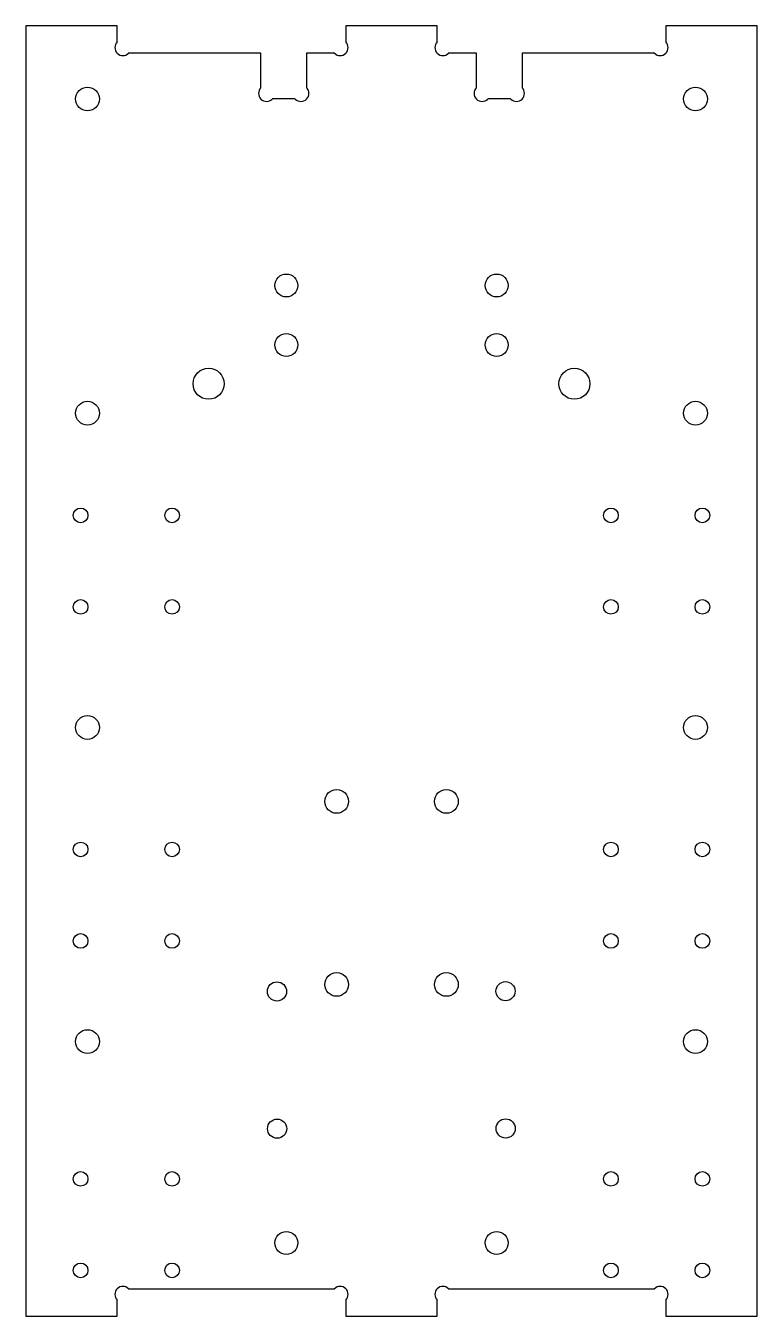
# Model space of a CAD drawing. Header units: millimetres. Extents: x 211 to 371, y 590 to 872.
import ezdxf

# ---------------------------------------------------------------- set-up
doc = ezdxf.new("R2010")
doc.units = ezdxf.units.MM
doc.layers.get('0').update_dxf_attribs({"linetype": 'CONTINUOUS'})

msp = doc.modelspace()

# ---------------------------------------------------------------- linework, layer by layer
for p, q in [((230.89, 872.09), (210.89, 872.09)), ((210.89, 872.09), (210.89, 590.09)), ((230.89, 868.56), (230.89, 872.09)), ((300.89, 872.09), (280.89, 872.09)), ((280.89, 872.09), (280.89, 868.56)), ((300.89, 868.56), (300.89, 872.09)), ((370.89, 872.09), (350.89, 872.09)), ((350.89, 872.09), (350.89, 868.56)), ((370.89, 590.09), (370.89, 872.09)), ((262.32, 866.09), (233.36, 866.09)), ((262.32, 858.56), (262.32, 866.09)), ((278.41, 866.09), (272.32, 866.09)), ((272.32, 866.09), (272.32, 858.56)), ((309.46, 866.09), (303.36, 866.09)), ((309.46, 858.56), (309.46, 866.09)), ((348.41, 866.09), (319.46, 866.09)), ((319.46, 866.09), (319.46, 858.56)), ((269.84, 856.09), (264.79, 856.09)), ((316.98, 856.09), (311.93, 856.09)), ((233.36, 596.09), (278.41, 596.09)), ((303.36, 596.09), (348.41, 596.09)), ((230.89, 590.09), (230.89, 593.61)), ((280.89, 593.61), (280.89, 590.09)), ((300.89, 590.09), (300.89, 593.61)), ((350.89, 593.61), (350.89, 590.09)), ((210.89, 590.09), (230.89, 590.09)), ((280.89, 590.09), (300.89, 590.09)), ((350.89, 590.09), (370.89, 590.09))]:
    msp.add_line(p, q)
for centre, radius in [((224.39, 856.09), 2.6), ((357.39, 856.09), 2.6), ((267.89, 815.34), 2.5), ((313.89, 815.34), 2.5), ((267.89, 802.34), 2.5), ((313.89, 802.34), 2.5), ((250.89, 793.86), 3.4), ((330.89, 793.86), 3.4), ((224.39, 787.42), 2.6), ((357.39, 787.42), 2.6), ((222.89, 765.09), 1.6), ((242.89, 765.09), 1.6), ((338.89, 765.09), 1.6), ((358.89, 765.09), 1.6), ((222.89, 745.09), 1.6), ((242.89, 745.09), 1.6), ((338.89, 745.09), 1.6), ((358.89, 745.09), 1.6), ((224.39, 718.75), 2.6), ((357.39, 718.75), 2.6), ((278.89, 702.59), 2.6), ((302.89, 702.59), 2.6), ((222.89, 692.09), 1.6), ((242.89, 692.09), 1.6), ((338.89, 692.09), 1.6), ((358.89, 692.09), 1.6), ((222.89, 672.09), 1.6), ((242.89, 672.09), 1.6), ((338.89, 672.09), 1.6), ((358.89, 672.09), 1.6), ((265.83, 661.06), 2.1), ((278.89, 662.59), 2.6), ((302.89, 662.59), 2.6), ((315.83, 661.11), 2.1), ((224.39, 650.09), 2.6), ((357.39, 650.09), 2.6), ((265.86, 631.06), 2.1), ((315.86, 631.11), 2.1), ((222.89, 620.09), 1.6), ((242.89, 620.09), 1.6), ((338.89, 620.09), 1.6), ((358.89, 620.09), 1.6), ((267.89, 606.09), 2.5), ((313.89, 606.09), 2.5), ((222.89, 600.09), 1.6), ((242.89, 600.09), 1.6), ((338.89, 600.09), 1.6), ((358.89, 600.09), 1.6)]:
    msp.add_circle(centre, radius)
for centre, start, end in [((232.13, 867.32), 135, 315), ((279.65, 867.32), -135, 45), ((302.13, 867.32), 135, 315), ((349.65, 867.32), -135, 45), ((263.56, 857.32), 135, 315), ((271.08, 857.32), -135, 45), ((310.7, 857.32), 135, 315), ((318.22, 857.32), -135, 45), ((232.13, 594.85), 45, 225), ((279.65, 594.85), -45, 135), ((302.13, 594.85), 45, 225), ((349.65, 594.85), -45, 135)]:
    msp.add_arc(centre, 1.75, start, end)

doc.saveas('drawing.dxf')
